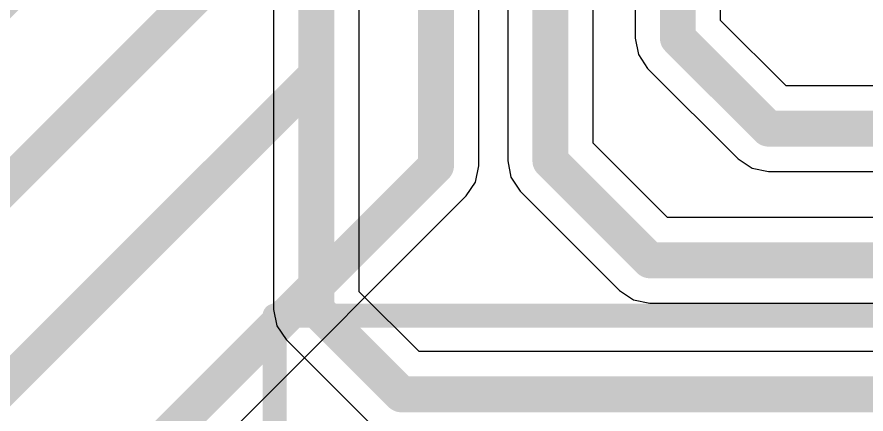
# Model space of a CAD drawing. Header units: inches. Extents: x -7 to 5163, y -3 to 5149.
# Drawn here: x 131.64 to 140.64, y 103.22 to 107.43 of the extents above; entities that cross this region are included whole.
import ezdxf

# ---------------------------------------------------------------- set-up
doc = ezdxf.new("R2010")
doc.units = ezdxf.units.IN
for name, color, linetype in [('Bottom Layer', 5, 'Continuous'), ('Top Layer', 1, 'Continuous'), ('Top Overlay', 2, 'Continuous')]:
    doc.layers.add(name, color=color, linetype=linetype)

msp = doc.modelspace()

# ---------------------------------------------------------------- linework, layer by layer
at = {"layer": 'Bottom Layer'}
for p, q in [((139.0987, 107.3964), (139.0987, 111.0059)), ((138.1923, 110.8182), (138.1923, 107.2087)), ((137.747, 106.0935), (137.747, 110.1788)), ((136.8406, 109.9911), (136.8406, 105.9057)), ((134.3573, 109.1961), (134.3573, 104.3305)), ((135.2637, 104.5182), (135.2637, 109.1961)), ((139.7937, 106.7014), (139.0987, 107.3964)), ((138.1923, 107.2087), (138.2268, 107.0352)), ((138.2268, 107.0352), (138.325, 106.8882)), ((138.325, 106.8882), (139.2855, 105.9277)), ((164.7801, 106.7014), (139.7937, 106.7014)), ((138.536, 105.3044), (137.747, 106.0935)), ((139.2855, 105.9277), (139.4326, 105.8295)), ((136.8406, 105.9057), (136.8751, 105.7323)), ((139.4326, 105.8295), (139.606, 105.795)), ((136.8751, 105.7323), (136.9733, 105.5853)), ((139.606, 105.795), (139.606, 105.795)), ((139.606, 105.795), (164.5924, 105.795)), ((136.9733, 105.5853), (138.0278, 104.5307)), ((156.9466, 105.3044), (138.536, 105.3044)), ((135.8999, 103.882), (135.2637, 104.5182)), ((138.0278, 104.5307), (138.1749, 104.4325)), ((138.1749, 104.4325), (138.3483, 104.398)), ((138.3483, 104.398), (138.3483, 104.398)), ((138.3483, 104.398), (156.7589, 104.398)), ((134.3573, 104.3305), (134.3918, 104.1571)), ((134.3918, 104.1571), (134.49, 104.01)), ((134.49, 104.01), (135.3917, 103.1083)), ((155.4756, 103.882), (135.8999, 103.882))]:
    msp.add_line(p, q, dxfattribs=at)
for points in [[(138.6455, 107.2087, 0.381, 0.381, 0), (138.6455, 111.0059, 0.381, 0.381, 0)], [(137.2938, 105.9057, 0.381, 0.381, 0), (137.2938, 110.1788, 0.381, 0.381, 0)], [(134.8105, 104.3305, 0.381, 0.381, 0), (134.8105, 109.5264, 0.381, 0.381, 0)], [(138.6455, 107.2087, 0.381, 0.381, 0), (139.606, 106.2482, 0.381, 0.381, 0)], [(139.606, 106.2482, 0.381, 0.381, 0), (164.7801, 106.2482, 0.381, 0.381, 0)], [(137.2938, 105.9057, 0.381, 0.381, 0), (138.3483, 104.8512, 0.381, 0.381, 0)], [(138.3483, 104.8512, 0.381, 0.381, 0), (156.9466, 104.8512, 0.381, 0.381, 0)], [(134.8105, 104.3305, 0.381, 0.381, 0), (135.7122, 103.4288, 0.381, 0.381, 0)], [(135.7122, 103.4288, 0.381, 0.381, 0), (155.4756, 103.4288, 0.381, 0.381, 0)]]:
    msp.add_lwpolyline(points, format="xyseb", dxfattribs=at)
for points in [[(138.5503, 107.2087, 0.1905, 0.1905, 1), (138.7408, 107.2087, 0.1905, 0.1905, 1)], [(138.5503, 107.2087, 0.1905, 0.1905, 1), (138.7408, 107.2087, 0.1905, 0.1905, 1)], [(139.5107, 106.2482, 0.1905, 0.1905, 1), (139.7012, 106.2482, 0.1905, 0.1905, 1)], [(139.5107, 106.2482, 0.1905, 0.1905, 1), (139.7012, 106.2482, 0.1905, 0.1905, 1)], [(137.1985, 105.9057, 0.1905, 0.1905, 1), (137.389, 105.9057, 0.1905, 0.1905, 1)], [(137.1985, 105.9057, 0.1905, 0.1905, 1), (137.389, 105.9057, 0.1905, 0.1905, 1)], [(138.2531, 104.8512, 0.1905, 0.1905, 1), (138.4436, 104.8512, 0.1905, 0.1905, 1)], [(138.2531, 104.8512, 0.1905, 0.1905, 1), (138.4436, 104.8512, 0.1905, 0.1905, 1)], [(134.7152, 104.3305, 0.1905, 0.1905, 1), (134.9058, 104.3305, 0.1905, 0.1905, 1)], [(134.7152, 104.3305, 0.1905, 0.1905, 1), (134.9058, 104.3305, 0.1905, 0.1905, 1)], [(135.617, 103.4288, 0.1905, 0.1905, 1), (135.8074, 103.4288, 0.1905, 0.1905, 1)], [(135.617, 103.4288, 0.1905, 0.1905, 1), (135.8074, 103.4288, 0.1905, 0.1905, 1)]]:
    msp.add_lwpolyline(points, format="xyseb", close=True, dxfattribs=at)
at = {"layer": 'Top Layer'}
for p, q in [((136.5337, 105.8545), (136.5337, 109.0732)), ((136.4992, 105.6811), (136.5337, 105.8545)), ((136.401, 105.534), (136.4992, 105.6811)), ((130.1374, 99.2705), (136.401, 105.534)), ((136.401, 105.534), (136.401, 105.534))]:
    msp.add_line(p, q, dxfattribs=at)
for points in [[(134.8105, 106.8197, 0.381, 0.381, 0), (134.8105, 109.5264, 0.381, 0.381, 0)], [(136.0805, 105.8545, 0.381, 0.381, 0), (136.0805, 109.5264, 0.381, 0.381, 0)], [(127.6014, 103.7254, 0.381, 0.381, 0), (132.2705, 108.3945, 0.381, 0.381, 0)], [(128.2464, 102.3638, 0.381, 0.381, 0), (133.5405, 107.6579, 0.381, 0.381, 0)], [(128.9676, 100.9768, 0.381, 0.381, 0), (134.8105, 106.8197, 0.381, 0.381, 0)], [(129.817, 99.591, 0.381, 0.381, 0), (136.0805, 105.8545, 0.381, 0.381, 0)]]:
    msp.add_lwpolyline(points, format="xyseb", dxfattribs=at)
for points in [[(134.7152, 106.8197, 0.1905, 0.1905, 1), (134.9058, 106.8197, 0.1905, 0.1905, 1)], [(134.7152, 106.8197, 0.1905, 0.1905, 1), (134.9058, 106.8197, 0.1905, 0.1905, 1)], [(135.9853, 105.8545, 0.1905, 0.1905, 1), (136.1757, 105.8545, 0.1905, 0.1905, 1)], [(135.9853, 105.8545, 0.1905, 0.1905, 1), (136.1757, 105.8545, 0.1905, 0.1905, 1)]]:
    msp.add_lwpolyline(points, format="xyseb", close=True, dxfattribs=at)
at = {"layer": 'Top Overlay'}
for points in [[(134.368, 72.265, 0.254, 0.254, 0), (134.368, 104.265, 0.254, 0.254, 0)], [(134.368, 104.265, 0.254, 0.254, 0), (166.368, 104.265, 0.254, 0.254, 0)]]:
    msp.add_lwpolyline(points, format="xyseb", dxfattribs=at)
msp.add_lwpolyline([(134.3045, 104.265, 0.127, 0.127, 1), (134.4315, 104.265, 0.127, 0.127, 1)], format="xyseb", close=True, dxfattribs=at)
msp.add_lwpolyline([(134.3045, 104.265, 0.127, 0.127, 1), (134.4315, 104.265, 0.127, 0.127, 1)], format="xyseb", close=True, dxfattribs=at)

doc.saveas('drawing.dxf')
